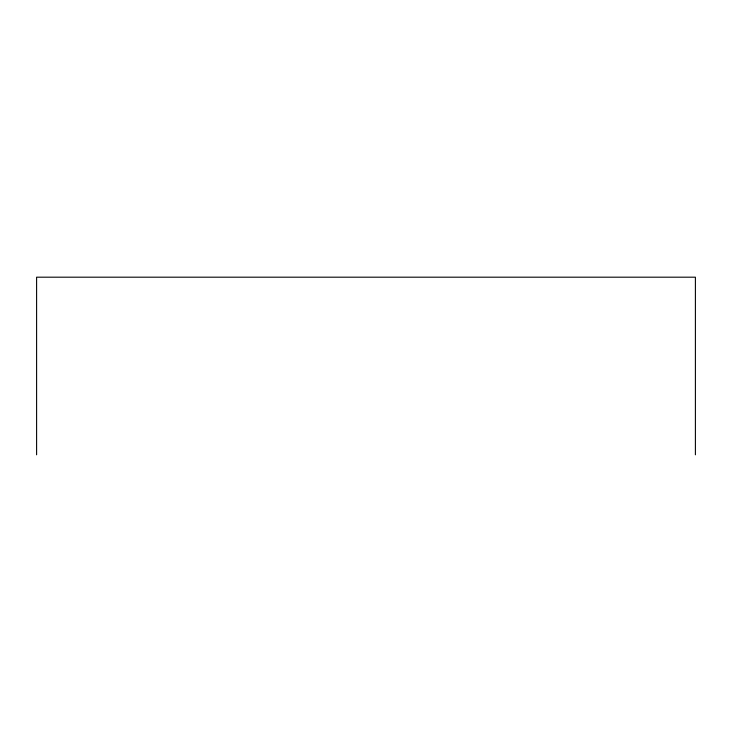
<?xml version="1.0" encoding="UTF-8"?>
<svg xmlns="http://www.w3.org/2000/svg" width="732" height="732" viewBox="0 0 732 732"><rect width="100%" height="100%" fill="white"/><g stroke="black" fill="none" stroke-linecap="round" stroke-linejoin="round"><path stroke-width="1.1" d="M695.4 454.81L695.4 277.19L36.6 277.19L36.6 454.81"/></g></svg>
